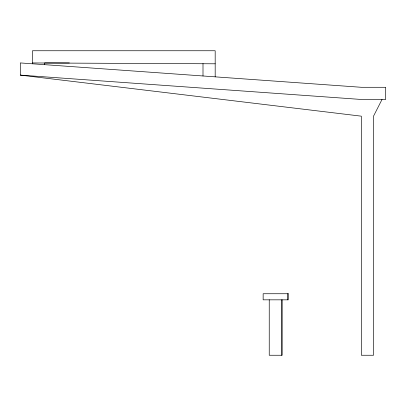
<?xml version="1.0" encoding="UTF-8"?>
<svg xmlns="http://www.w3.org/2000/svg" width="406" height="406" viewBox="0 0 406 406"><rect width="100%" height="100%" fill="white"/><g stroke="black" fill="none" stroke-linecap="round" stroke-linejoin="round"><path stroke-width="0.61" d="M382.026 99.47L373.52 116.172L373.52 355.25L361.34 355.25L361.34 116.172L20.3 75.11L20.3 62.93L361.34 87.29L385.7 87.29L385.7 99.47L361.34 99.47L20.3 75.11M69.36 62.93L44.66 62.93L44.66 64.671M215.18 63.798L32.48 62.945M287.509 293.741L287.509 299.831M282.17 299.831L282.17 355.25L269.239 355.25L269.239 299.831M281.419 299.831L281.419 355.25M215.18 76.851L215.18 50.75L32.48 50.75L32.48 63.798M203 63.549L203 75.978M288.26 293.741L263.149 293.741L263.149 299.831L288.26 299.831L288.26 293.741"/></g></svg>
